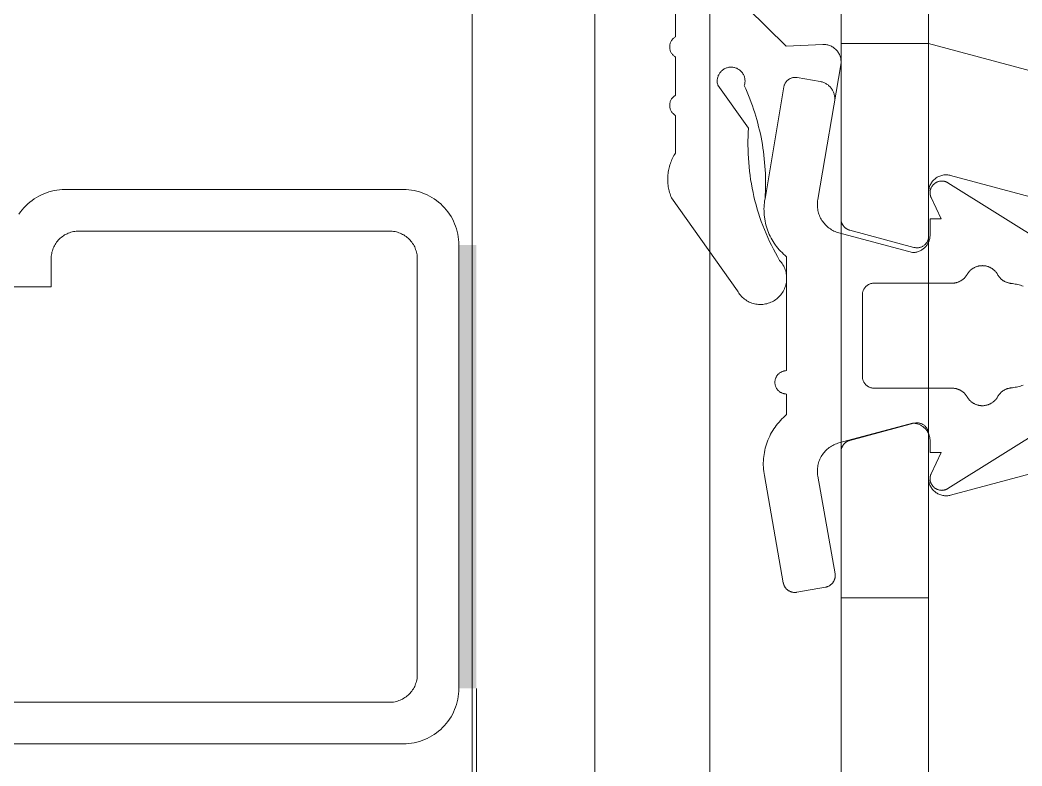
# Model space of a CAD drawing. Header units: metres. Extents: x 1838950 to 1842843, y 5171318 to 5174224.
# Drawn here: x 1841217.88928 to 1841217.90645, y 5171402.81802 to 5171402.8308 of the extents above; entities that cross this region are included whole.
import ezdxf

# ---------------------------------------------------------------- set-up
doc = ezdxf.new("R2010")
doc.units = ezdxf.units.M
doc.header["$LTSCALE"] = 0.0254
doc.layers.add('00 CHAZAL Coupe A.5', color=7, linetype='Continuous', lineweight=18)

# ---------------------------------------------------------------- blocks, each defined once
blk = doc.blocks.new('Groupe-1966-1')
at = {"layer": '00 CHAZAL Coupe A.5', "color": 9, "linetype": 'Continuous', "lineweight": 5, "true_color": 0xbbbbbb}
blk.add_line((1841217.899126, 5171404.78036), (1841217.899126, 5171402.810812), dxfattribs=at)
at = {"layer": '00 CHAZAL Coupe A.5', "color": 7, "linetype": 'Continuous', "lineweight": 5}
for p, q in [((1841217.903349, 5171404.767138), (1841217.903349, 5171402.78169)), ((1841217.904849, 5171404.766965), (1841217.904849, 5171402.78129)), ((1841217.897099, 5171402.819346), (1841217.897099, 5171402.816835))]:
    blk.add_line(p, q, dxfattribs=at)
at = {"layer": '00 CHAZAL Coupe A.5', "color": 9, "linetype": 'Continuous', "lineweight": 5, "true_color": 0xbbbbbb, "flags": 128}
blk.add_lwpolyline([(1841217.901099, 5171402.816812), (1841217.897026, 5171402.816812), (1841217.897026, 5171404.78036), (1841217.901099, 5171404.78036)], close=True, dxfattribs=at)
for points in [[(1841217.901238, 5171402.829681), (1841217.901764, 5171402.828949), (1841217.901759, 5171402.828875), (1841217.901755, 5171402.828801), (1841217.901753, 5171402.828727), (1841217.901753, 5171402.828653), (1841217.901754, 5171402.82858), (1841217.901756, 5171402.828506), (1841217.90176, 5171402.828432), (1841217.901765, 5171402.828358), (1841217.901771, 5171402.828284), (1841217.901779, 5171402.828211), (1841217.901788, 5171402.828137), (1841217.901799, 5171402.828064), (1841217.901811, 5171402.827991), (1841217.901825, 5171402.827919), (1841217.90184, 5171402.827846), (1841217.901856, 5171402.827774), (1841217.901873, 5171402.827702), (1841217.901892, 5171402.827631), (1841217.901913, 5171402.827559), (1841217.901934, 5171402.827489), (1841217.901957, 5171402.827418), (1841217.901982, 5171402.827349), (1841217.902007, 5171402.827279), (1841217.902034, 5171402.82721), (1841217.902063, 5171402.827142), (1841217.902092, 5171402.827074), (1841217.902123, 5171402.827007), (1841217.902155, 5171402.826941), (1841217.902189, 5171402.826875), (1841217.902223, 5171402.826809), (1841217.902259, 5171402.826745), (1841217.902296, 5171402.826681), (1841217.902312, 5171402.826663), (1841217.902327, 5171402.826644), (1841217.902341, 5171402.826625), (1841217.902353, 5171402.826604), (1841217.902365, 5171402.826584), (1841217.902375, 5171402.826562), (1841217.902385, 5171402.82654), (1841217.902393, 5171402.826518), (1841217.9024, 5171402.826495), (1841217.902406, 5171402.826472), (1841217.90241, 5171402.826449), (1841217.902413, 5171402.826425), (1841217.902415, 5171402.826401), (1841217.902416, 5171402.826377), (1841217.902416, 5171402.826354), (1841217.902414, 5171402.82633), (1841217.902411, 5171402.826306), (1841217.902407, 5171402.826283), (1841217.902401, 5171402.82626), (1841217.902394, 5171402.826237), (1841217.902386, 5171402.826214), (1841217.902377, 5171402.826192), (1841217.902367, 5171402.826171), (1841217.902356, 5171402.82615), (1841217.902343, 5171402.826129), (1841217.90233, 5171402.82611), (1841217.902315, 5171402.826091), (1841217.9023, 5171402.826073), (1841217.902283, 5171402.826056), (1841217.902266, 5171402.826039), (1841217.902248, 5171402.826024), (1841217.902229, 5171402.82601), (1841217.902209, 5171402.825996), (1841217.902188, 5171402.825984), (1841217.902167, 5171402.825973), (1841217.902146, 5171402.825963), (1841217.902124, 5171402.825954), (1841217.902101, 5171402.825946), (1841217.902078, 5171402.825939), (1841217.902055, 5171402.825934), (1841217.902032, 5171402.82593), (1841217.902008, 5171402.825927), (1841217.901984, 5171402.825926), (1841217.90196, 5171402.825925), (1841217.901936, 5171402.825926), (1841217.901913, 5171402.825928), (1841217.901889, 5171402.825932), (1841217.901866, 5171402.825937), (1841217.901843, 5171402.825942), (1841217.90182, 5171402.82595), (1841217.901798, 5171402.825958), (1841217.901776, 5171402.825967), (1841217.901755, 5171402.825978), (1841217.901734, 5171402.82599), (1841217.901714, 5171402.826003), (1841217.901694, 5171402.826017), (1841217.901676, 5171402.826031), (1841217.901658, 5171402.826047), (1841217.901641, 5171402.826064), (1841217.901625, 5171402.826082), (1841217.90161, 5171402.8261), (1841217.901596, 5171402.826119), (1841217.901583, 5171402.826139), (1841217.901571, 5171402.82616), (1841217.900443, 5171402.827751), (1841217.900433, 5171402.827774), (1841217.900425, 5171402.827797), (1841217.900417, 5171402.827821), (1841217.900409, 5171402.827845), (1841217.900403, 5171402.82787), (1841217.900397, 5171402.827894), (1841217.900392, 5171402.827919), (1841217.900388, 5171402.827943), (1841217.900384, 5171402.827968), (1841217.900381, 5171402.827993), (1841217.900379, 5171402.828018), (1841217.900378, 5171402.828043), (1841217.900378, 5171402.828069), (1841217.900378, 5171402.828094), (1841217.900379, 5171402.828119), (1841217.900381, 5171402.828144), (1841217.900383, 5171402.828169), (1841217.900387, 5171402.828194), (1841217.900391, 5171402.828219), (1841217.900396, 5171402.828243), (1841217.900401, 5171402.828268), (1841217.900408, 5171402.828292), (1841217.900415, 5171402.828316), (1841217.900423, 5171402.82834), (1841217.900431, 5171402.828364), (1841217.900441, 5171402.828387), (1841217.900451, 5171402.82841), (1841217.900462, 5171402.828433), (1841217.900473, 5171402.828455), (1841217.900485, 5171402.828477), (1841217.900498, 5171402.828499), (1841217.900511, 5171402.82852), (1841217.900511, 5171402.829164), (1841217.9005, 5171402.829171), (1841217.90049, 5171402.829178), (1841217.90048, 5171402.829187), (1841217.90047, 5171402.829196), (1841217.900461, 5171402.829205), (1841217.900453, 5171402.829215), (1841217.900445, 5171402.829226), (1841217.900438, 5171402.829237), (1841217.900432, 5171402.829249), (1841217.900427, 5171402.829261), (1841217.900422, 5171402.829273), (1841217.900418, 5171402.829285), (1841217.900415, 5171402.829298), (1841217.900413, 5171402.829311), (1841217.900412, 5171402.829324), (1841217.900412, 5171402.829337), (1841217.900412, 5171402.82935), (1841217.900413, 5171402.829363), (1841217.900415, 5171402.829376), (1841217.900418, 5171402.829389), (1841217.900422, 5171402.829401), (1841217.900427, 5171402.829414), (1841217.900432, 5171402.829426), (1841217.900438, 5171402.829437), (1841217.900445, 5171402.829448), (1841217.900453, 5171402.829459), (1841217.900461, 5171402.829469), (1841217.90047, 5171402.829479), (1841217.90048, 5171402.829487), (1841217.90049, 5171402.829496), (1841217.9005, 5171402.829503), (1841217.900512, 5171402.82951), (1841217.900512, 5171402.830166), (1841217.900501, 5171402.830173), (1841217.90049, 5171402.830181), (1841217.90048, 5171402.830189), (1841217.90047, 5171402.830198), (1841217.900461, 5171402.830208), (1841217.900453, 5171402.830218), (1841217.900445, 5171402.830228), (1841217.900438, 5171402.830239), (1841217.900432, 5171402.830251), (1841217.900427, 5171402.830263), (1841217.900422, 5171402.830275), (1841217.900418, 5171402.830288), (1841217.900415, 5171402.8303), (1841217.900413, 5171402.830313), (1841217.900412, 5171402.830326), (1841217.900412, 5171402.830339), (1841217.900412, 5171402.830353), (1841217.900413, 5171402.830366), (1841217.900415, 5171402.830378), (1841217.900418, 5171402.830391), (1841217.900422, 5171402.830404), (1841217.900427, 5171402.830416), (1841217.900432, 5171402.830428), (1841217.900438, 5171402.830439), (1841217.900445, 5171402.830451), (1841217.900453, 5171402.830461), (1841217.900461, 5171402.830471), (1841217.90047, 5171402.830481), (1841217.90048, 5171402.83049), (1841217.90049, 5171402.830498), (1841217.900501, 5171402.830506), (1841217.900512, 5171402.830513), (1841217.900512, 5171402.831225)], [(1841217.901075, 5171402.831663), (1841217.902405, 5171402.830353), (1841217.903036, 5171402.83038), (1841217.903053, 5171402.83038), (1841217.90307, 5171402.83038), (1841217.903086, 5171402.830378), (1841217.903103, 5171402.830375), (1841217.903119, 5171402.830372), (1841217.903135, 5171402.830368), (1841217.903151, 5171402.830362), (1841217.903167, 5171402.830356), (1841217.903182, 5171402.830349), (1841217.903197, 5171402.830341), (1841217.903211, 5171402.830333), (1841217.903225, 5171402.830323), (1841217.903238, 5171402.830313), (1841217.903251, 5171402.830302), (1841217.903263, 5171402.830291), (1841217.903274, 5171402.830279), (1841217.903285, 5171402.830266), (1841217.903295, 5171402.830252), (1841217.903304, 5171402.830238), (1841217.903312, 5171402.830224), (1841217.90332, 5171402.830209), (1841217.903327, 5171402.830194), (1841217.903333, 5171402.830178), (1841217.903338, 5171402.830162), (1841217.903342, 5171402.830146), (1841217.903345, 5171402.83013), (1841217.903347, 5171402.830113), (1841217.903349, 5171402.830096), (1841217.903349, 5171402.83008), (1841217.903349, 5171402.830063), (1841217.903347, 5171402.830046), (1841217.903345, 5171402.83003), (1841217.90295, 5171402.827722), (1841217.902946, 5171402.827699), (1841217.902944, 5171402.827676), (1841217.902943, 5171402.827653), (1841217.902942, 5171402.82763), (1841217.902943, 5171402.827606), (1841217.902945, 5171402.827583), (1841217.902948, 5171402.82756), (1841217.902952, 5171402.827537), (1841217.902957, 5171402.827515), (1841217.902963, 5171402.827492), (1841217.90297, 5171402.82747), (1841217.902978, 5171402.827449), (1841217.902987, 5171402.827427), (1841217.902998, 5171402.827407), (1841217.903009, 5171402.827386), (1841217.903021, 5171402.827366), (1841217.903034, 5171402.827347), (1841217.903047, 5171402.827328), (1841217.903062, 5171402.82731), (1841217.903077, 5171402.827293), (1841217.903094, 5171402.827277), (1841217.903111, 5171402.827261), (1841217.903128, 5171402.827246), (1841217.903147, 5171402.827232), (1841217.903166, 5171402.827219), (1841217.903185, 5171402.827206), (1841217.903205, 5171402.827195), (1841217.903226, 5171402.827184), (1841217.903247, 5171402.827175), (1841217.903269, 5171402.827166), (1841217.903291, 5171402.827159), (1841217.903313, 5171402.827152), (1841217.904574, 5171402.826814), (1841217.904589, 5171402.826815), (1841217.904603, 5171402.826816), (1841217.904618, 5171402.826817), (1841217.904632, 5171402.82682), (1841217.904647, 5171402.826823), (1841217.904661, 5171402.826827), (1841217.904675, 5171402.826832), (1841217.904689, 5171402.826837), (1841217.904702, 5171402.826843), (1841217.904715, 5171402.82685), (1841217.904728, 5171402.826857), (1841217.90474, 5171402.826865), (1841217.904752, 5171402.826873), (1841217.904764, 5171402.826882), (1841217.904775, 5171402.826892), (1841217.904786, 5171402.826902), (1841217.904796, 5171402.826913), (1841217.904806, 5171402.826924), (1841217.904815, 5171402.826935), (1841217.904823, 5171402.826948), (1841217.904831, 5171402.82696), (1841217.904838, 5171402.826973), (1841217.904845, 5171402.826986), (1841217.904851, 5171402.826999), (1841217.904856, 5171402.827013), (1841217.904861, 5171402.827027), (1841217.904865, 5171402.827041), (1841217.904868, 5171402.827056), (1841217.904871, 5171402.82707), (1841217.904872, 5171402.827085), (1841217.904873, 5171402.827099), (1841217.904874, 5171402.827114), (1841217.904874, 5171402.827391), (1841217.905063, 5171402.827391), (1841217.904893, 5171402.827756), (1841217.904891, 5171402.827759), (1841217.90489, 5171402.827761), (1841217.904889, 5171402.827764), (1841217.904888, 5171402.827766), (1841217.904887, 5171402.827769), (1841217.904886, 5171402.827771), (1841217.904885, 5171402.827774), (1841217.904884, 5171402.827776), (1841217.904884, 5171402.827779), (1841217.904883, 5171402.827782), (1841217.904882, 5171402.827784), (1841217.904881, 5171402.827787), (1841217.90488, 5171402.82779), (1841217.90488, 5171402.827792), (1841217.904879, 5171402.827795), (1841217.904879, 5171402.827797), (1841217.904878, 5171402.8278), (1841217.904877, 5171402.827803), (1841217.904877, 5171402.827805), (1841217.904876, 5171402.827808), (1841217.904876, 5171402.827811), (1841217.904876, 5171402.827814), (1841217.904875, 5171402.827816), (1841217.904875, 5171402.827819), (1841217.904875, 5171402.827822), (1841217.904874, 5171402.827824), (1841217.904874, 5171402.827827), (1841217.904874, 5171402.82783), (1841217.904874, 5171402.827833), (1841217.904874, 5171402.827835), (1841217.904874, 5171402.827838), (1841217.904874, 5171402.827841), (1841217.904874, 5171402.827851), (1841217.904875, 5171402.82786), (1841217.904876, 5171402.82787), (1841217.904878, 5171402.82788), (1841217.90488, 5171402.827889), (1841217.904882, 5171402.827899), (1841217.904885, 5171402.827908), (1841217.904889, 5171402.827917), (1841217.904893, 5171402.827926), (1841217.904897, 5171402.827935), (1841217.904902, 5171402.827944), (1841217.904907, 5171402.827952), (1841217.904913, 5171402.82796), (1841217.904919, 5171402.827968), (1841217.904926, 5171402.827975), (1841217.904932, 5171402.827982), (1841217.904939, 5171402.827989), (1841217.904947, 5171402.827995), (1841217.904955, 5171402.828001), (1841217.904963, 5171402.828007), (1841217.904971, 5171402.828012), (1841217.90498, 5171402.828017), (1841217.904988, 5171402.828022), (1841217.904997, 5171402.828026), (1841217.905006, 5171402.828029), (1841217.905016, 5171402.828032), (1841217.905025, 5171402.828035), (1841217.905035, 5171402.828037), (1841217.905044, 5171402.828039), (1841217.905054, 5171402.82804), (1841217.905064, 5171402.828041), (1841217.905074, 5171402.828041), (1841217.905077, 5171402.828041), (1841217.905081, 5171402.828041), (1841217.905084, 5171402.82804), (1841217.905088, 5171402.82804), (1841217.905091, 5171402.82804), (1841217.905095, 5171402.82804), (1841217.905098, 5171402.828039), (1841217.905102, 5171402.828039), (1841217.905105, 5171402.828038), (1841217.905109, 5171402.828038), (1841217.905112, 5171402.828037), (1841217.905115, 5171402.828036), (1841217.905119, 5171402.828036), (1841217.905122, 5171402.828035), (1841217.905126, 5171402.828034), (1841217.905129, 5171402.828033), (1841217.905132, 5171402.828032), (1841217.905136, 5171402.828031), (1841217.905139, 5171402.82803), (1841217.905142, 5171402.828029), (1841217.905146, 5171402.828027), (1841217.905149, 5171402.828026), (1841217.905152, 5171402.828025), (1841217.905155, 5171402.828023), (1841217.905158, 5171402.828022), (1841217.905162, 5171402.82802), (1841217.905165, 5171402.828019), (1841217.905168, 5171402.828017), (1841217.905171, 5171402.828016), (1841217.905174, 5171402.828014), (1841217.905177, 5171402.828012), (1841217.90518, 5171402.82801), (1841217.906926, 5171402.826916)], [(1841217.906926, 5171402.823865), (1841217.90518, 5171402.822771), (1841217.905177, 5171402.822769), (1841217.905174, 5171402.822767), (1841217.905171, 5171402.822766), (1841217.905168, 5171402.822764), (1841217.905165, 5171402.822762), (1841217.905162, 5171402.822761), (1841217.905158, 5171402.822759), (1841217.905155, 5171402.822758), (1841217.905152, 5171402.822756), (1841217.905149, 5171402.822755), (1841217.905146, 5171402.822754), (1841217.905142, 5171402.822753), (1841217.905139, 5171402.822751), (1841217.905136, 5171402.82275), (1841217.905132, 5171402.822749), (1841217.905129, 5171402.822748), (1841217.905126, 5171402.822747), (1841217.905122, 5171402.822746), (1841217.905119, 5171402.822746), (1841217.905115, 5171402.822745), (1841217.905112, 5171402.822744), (1841217.905109, 5171402.822743), (1841217.905105, 5171402.822743), (1841217.905102, 5171402.822742), (1841217.905098, 5171402.822742), (1841217.905095, 5171402.822742), (1841217.905091, 5171402.822741), (1841217.905088, 5171402.822741), (1841217.905084, 5171402.822741), (1841217.905081, 5171402.822741), (1841217.905077, 5171402.82274), (1841217.905074, 5171402.82274), (1841217.905064, 5171402.822741), (1841217.905054, 5171402.822741), (1841217.905044, 5171402.822743), (1841217.905035, 5171402.822744), (1841217.905025, 5171402.822746), (1841217.905016, 5171402.822749), (1841217.905006, 5171402.822752), (1841217.904997, 5171402.822756), (1841217.904988, 5171402.82276), (1841217.90498, 5171402.822764), (1841217.904971, 5171402.822769), (1841217.904963, 5171402.822774), (1841217.904955, 5171402.82278), (1841217.904947, 5171402.822786), (1841217.904939, 5171402.822792), (1841217.904932, 5171402.822799), (1841217.904926, 5171402.822806), (1841217.904919, 5171402.822814), (1841217.904913, 5171402.822821), (1841217.904907, 5171402.822829), (1841217.904902, 5171402.822838), (1841217.904897, 5171402.822846), (1841217.904893, 5171402.822855), (1841217.904889, 5171402.822864), (1841217.904885, 5171402.822873), (1841217.904882, 5171402.822882), (1841217.90488, 5171402.822892), (1841217.904878, 5171402.822901), (1841217.904876, 5171402.822911), (1841217.904875, 5171402.822921), (1841217.904874, 5171402.822931), (1841217.904874, 5171402.82294), (1841217.904874, 5171402.822943), (1841217.904874, 5171402.822946), (1841217.904874, 5171402.822949), (1841217.904874, 5171402.822951), (1841217.904874, 5171402.822954), (1841217.904874, 5171402.822957), (1841217.904875, 5171402.82296), (1841217.904875, 5171402.822962), (1841217.904875, 5171402.822965), (1841217.904876, 5171402.822968), (1841217.904876, 5171402.82297), (1841217.904876, 5171402.822973), (1841217.904877, 5171402.822976), (1841217.904877, 5171402.822978), (1841217.904878, 5171402.822981), (1841217.904879, 5171402.822984), (1841217.904879, 5171402.822986), (1841217.90488, 5171402.822989), (1841217.90488, 5171402.822992), (1841217.904881, 5171402.822994), (1841217.904882, 5171402.822997), (1841217.904883, 5171402.823), (1841217.904884, 5171402.823002), (1841217.904884, 5171402.823005), (1841217.904885, 5171402.823007), (1841217.904886, 5171402.82301), (1841217.904887, 5171402.823012), (1841217.904888, 5171402.823015), (1841217.904889, 5171402.823017), (1841217.90489, 5171402.82302), (1841217.904891, 5171402.823022), (1841217.904893, 5171402.823025), (1841217.905063, 5171402.823391), (1841217.904874, 5171402.823391), (1841217.904874, 5171402.823591), (1841217.904873, 5171402.823605), (1841217.904872, 5171402.82362), (1841217.904871, 5171402.823635), (1841217.904868, 5171402.823649), (1841217.904865, 5171402.823663), (1841217.904861, 5171402.823678), (1841217.904856, 5171402.823692), (1841217.904851, 5171402.823705), (1841217.904845, 5171402.823719), (1841217.904838, 5171402.823732), (1841217.904831, 5171402.823745), (1841217.904823, 5171402.823757), (1841217.904815, 5171402.823769), (1841217.904806, 5171402.823781), (1841217.904796, 5171402.823792), (1841217.904786, 5171402.823803), (1841217.904775, 5171402.823813), (1841217.904764, 5171402.823823), (1841217.904752, 5171402.823832), (1841217.90474, 5171402.82384), (1841217.904728, 5171402.823848), (1841217.904715, 5171402.823855), (1841217.904702, 5171402.823862), (1841217.904689, 5171402.823868), (1841217.904675, 5171402.823873), (1841217.904661, 5171402.823878), (1841217.904647, 5171402.823882), (1841217.904632, 5171402.823885), (1841217.904618, 5171402.823887), (1841217.904603, 5171402.823889), (1841217.904589, 5171402.82389), (1841217.904574, 5171402.823891), (1841217.903313, 5171402.823553), (1841217.903291, 5171402.823546), (1841217.903269, 5171402.823539), (1841217.903247, 5171402.82353), (1841217.903226, 5171402.823521), (1841217.903205, 5171402.82351), (1841217.903185, 5171402.823499), (1841217.903166, 5171402.823486), (1841217.903147, 5171402.823473), (1841217.903128, 5171402.823459), (1841217.903111, 5171402.823444), (1841217.903094, 5171402.823428), (1841217.903077, 5171402.823412), (1841217.903062, 5171402.823394), (1841217.903047, 5171402.823376), (1841217.903034, 5171402.823358), (1841217.903021, 5171402.823338), (1841217.903009, 5171402.823319), (1841217.902998, 5171402.823298), (1841217.902987, 5171402.823277), (1841217.902978, 5171402.823256), (1841217.90297, 5171402.823234), (1841217.902963, 5171402.823212), (1841217.902957, 5171402.82319), (1841217.902952, 5171402.823167), (1841217.902948, 5171402.823145), (1841217.902945, 5171402.823122), (1841217.902943, 5171402.823098), (1841217.902942, 5171402.823075), (1841217.902943, 5171402.823052), (1841217.902944, 5171402.823029), (1841217.902946, 5171402.823006), (1841217.90295, 5171402.822983), (1841217.903245, 5171402.821312), (1841217.903245, 5171402.821311), (1841217.903245, 5171402.82131), (1841217.903245, 5171402.821309), (1841217.903245, 5171402.821308), (1841217.903245, 5171402.821307), (1841217.903246, 5171402.821306), (1841217.903246, 5171402.821305), (1841217.903246, 5171402.821304), (1841217.903246, 5171402.821302), (1841217.903246, 5171402.821301), (1841217.903246, 5171402.8213), (1841217.903246, 5171402.821299), (1841217.903247, 5171402.821298), (1841217.903247, 5171402.821297), (1841217.903247, 5171402.821296), (1841217.903247, 5171402.821295), (1841217.903247, 5171402.821294), (1841217.903247, 5171402.821293), (1841217.903247, 5171402.821292), (1841217.903247, 5171402.821291), (1841217.903247, 5171402.821289), (1841217.903247, 5171402.821288), (1841217.903247, 5171402.821287), (1841217.903247, 5171402.821286), (1841217.903247, 5171402.821285), (1841217.903247, 5171402.821284), (1841217.903248, 5171402.821283), (1841217.903248, 5171402.821282), (1841217.903248, 5171402.821281), (1841217.903248, 5171402.82128), (1841217.903248, 5171402.821279), (1841217.903248, 5171402.821277), (1841217.903247, 5171402.821269), (1841217.903247, 5171402.82126), (1841217.903246, 5171402.821251), (1841217.903245, 5171402.821243), (1841217.903243, 5171402.821234), (1841217.903241, 5171402.821226), (1841217.903238, 5171402.821217), (1841217.903236, 5171402.821209), (1841217.903232, 5171402.821201), (1841217.903229, 5171402.821193), (1841217.903225, 5171402.821185), (1841217.903221, 5171402.821177), (1841217.903216, 5171402.82117), (1841217.903211, 5171402.821163), (1841217.903206, 5171402.821156), (1841217.903201, 5171402.821149), (1841217.903195, 5171402.821142), (1841217.903189, 5171402.821136), (1841217.903183, 5171402.82113), (1841217.903176, 5171402.821124), (1841217.903169, 5171402.821119), (1841217.903162, 5171402.821114), (1841217.903155, 5171402.821109), (1841217.903148, 5171402.821104), (1841217.90314, 5171402.8211), (1841217.903132, 5171402.821096), (1841217.903124, 5171402.821093), (1841217.903116, 5171402.82109), (1841217.903108, 5171402.821087), (1841217.903099, 5171402.821084), (1841217.903091, 5171402.821082), (1841217.903082, 5171402.82108), (1841217.90259, 5171402.820994), (1841217.902589, 5171402.820993), (1841217.902588, 5171402.820993), (1841217.902587, 5171402.820993), (1841217.902586, 5171402.820993), (1841217.902585, 5171402.820993), (1841217.902584, 5171402.820993), (1841217.902583, 5171402.820993), (1841217.902582, 5171402.820992), (1841217.902581, 5171402.820992), (1841217.90258, 5171402.820992), (1841217.90258, 5171402.820992), (1841217.902579, 5171402.820992), (1841217.902578, 5171402.820992), (1841217.902577, 5171402.820992), (1841217.902576, 5171402.820992), (1841217.902575, 5171402.820992), (1841217.902574, 5171402.820991), (1841217.902573, 5171402.820991), (1841217.902572, 5171402.820991), (1841217.902571, 5171402.820991), (1841217.90257, 5171402.820991), (1841217.902569, 5171402.820991), (1841217.902568, 5171402.820991), (1841217.902567, 5171402.820991), (1841217.902566, 5171402.820991), (1841217.902565, 5171402.820991), (1841217.902565, 5171402.820991), (1841217.902564, 5171402.820991), (1841217.902563, 5171402.820991), (1841217.902562, 5171402.820991), (1841217.902561, 5171402.820991), (1841217.90256, 5171402.820991), (1841217.902551, 5171402.820991), (1841217.902542, 5171402.820991), (1841217.902533, 5171402.820992), (1841217.902524, 5171402.820993), (1841217.902516, 5171402.820995), (1841217.902507, 5171402.820996), (1841217.902498, 5171402.820999), (1841217.90249, 5171402.821001), (1841217.902482, 5171402.821005), (1841217.902474, 5171402.821008), (1841217.902465, 5171402.821012), (1841217.902458, 5171402.821016), (1841217.90245, 5171402.82102), (1841217.902443, 5171402.821025), (1841217.902435, 5171402.82103), (1841217.902428, 5171402.821036), (1841217.902422, 5171402.821042), (1841217.902415, 5171402.821048), (1841217.902409, 5171402.821054), (1841217.902403, 5171402.821061), (1841217.902397, 5171402.821068), (1841217.902392, 5171402.821075), (1841217.902387, 5171402.821082), (1841217.902382, 5171402.82109), (1841217.902378, 5171402.821097), (1841217.902374, 5171402.821105), (1841217.902371, 5171402.821113), (1841217.902367, 5171402.821122), (1841217.902364, 5171402.82113), (1841217.902362, 5171402.821139), (1841217.90236, 5171402.821147), (1841217.902358, 5171402.821156), (1841217.902034, 5171402.822993), (1841217.902028, 5171402.823029), (1841217.902024, 5171402.823065), (1841217.90202, 5171402.823101), (1841217.902018, 5171402.823137), (1841217.902016, 5171402.823174), (1841217.902016, 5171402.82321), (1841217.902018, 5171402.823247), (1841217.90202, 5171402.823283), (1841217.902024, 5171402.823319), (1841217.902029, 5171402.823355), (1841217.902035, 5171402.823391), (1841217.902042, 5171402.823427), (1841217.90205, 5171402.823462), (1841217.90206, 5171402.823497), (1841217.902071, 5171402.823532), (1841217.902083, 5171402.823567), (1841217.902096, 5171402.823601), (1841217.90211, 5171402.823634), (1841217.902125, 5171402.823667), (1841217.902141, 5171402.8237), (1841217.902159, 5171402.823732), (1841217.902177, 5171402.823763), (1841217.902197, 5171402.823794), (1841217.902217, 5171402.823824), (1841217.902239, 5171402.823854), (1841217.902261, 5171402.823882), (1841217.902285, 5171402.82391), (1841217.902309, 5171402.823938), (1841217.902334, 5171402.823964), (1841217.90236, 5171402.823989), (1841217.902387, 5171402.824014), (1841217.902415, 5171402.824038), (1841217.902415, 5171402.824391), (1841217.902405, 5171402.824391), (1841217.902395, 5171402.824392), (1841217.902385, 5171402.824393), (1841217.902376, 5171402.824395), (1841217.902366, 5171402.824397), (1841217.902357, 5171402.824399), (1841217.902347, 5171402.824403), (1841217.902338, 5171402.824406), (1841217.902329, 5171402.82441), (1841217.90232, 5171402.824414), (1841217.902312, 5171402.824419), (1841217.902303, 5171402.824425), (1841217.902295, 5171402.82443), (1841217.902288, 5171402.824436), (1841217.90228, 5171402.824443), (1841217.902273, 5171402.824449), (1841217.902266, 5171402.824457), (1841217.90226, 5171402.824464), (1841217.902254, 5171402.824472), (1841217.902248, 5171402.82448), (1841217.902243, 5171402.824488), (1841217.902238, 5171402.824497), (1841217.902234, 5171402.824505), (1841217.90223, 5171402.824514), (1841217.902226, 5171402.824523), (1841217.902223, 5171402.824533), (1841217.902221, 5171402.824542), (1841217.902218, 5171402.824552), (1841217.902217, 5171402.824561), (1841217.902216, 5171402.824571), (1841217.902215, 5171402.824581), (1841217.902215, 5171402.824591), (1841217.902215, 5171402.824601), (1841217.902216, 5171402.82461), (1841217.902217, 5171402.82462), (1841217.902218, 5171402.82463), (1841217.902221, 5171402.824639), (1841217.902223, 5171402.824649), (1841217.902226, 5171402.824658), (1841217.90223, 5171402.824667), (1841217.902234, 5171402.824676), (1841217.902238, 5171402.824685), (1841217.902243, 5171402.824694), (1841217.902248, 5171402.824702), (1841217.902254, 5171402.82471), (1841217.90226, 5171402.824718), (1841217.902266, 5171402.824725), (1841217.902273, 5171402.824732), (1841217.90228, 5171402.824739), (1841217.902288, 5171402.824745), (1841217.902295, 5171402.824751), (1841217.902303, 5171402.824757), (1841217.902312, 5171402.824762), (1841217.90232, 5171402.824767), (1841217.902329, 5171402.824772), (1841217.902338, 5171402.824776), (1841217.902347, 5171402.824779), (1841217.902357, 5171402.824782), (1841217.902366, 5171402.824785), (1841217.902376, 5171402.824787), (1841217.902385, 5171402.824789), (1841217.902395, 5171402.82479), (1841217.902405, 5171402.824791), (1841217.902415, 5171402.824791), (1841217.902415, 5171402.826744), (1841217.902388, 5171402.826766), (1841217.902362, 5171402.826789), (1841217.902337, 5171402.826813), (1841217.902312, 5171402.826837), (1841217.902289, 5171402.826863), (1841217.902266, 5171402.826889), (1841217.902244, 5171402.826916), (1841217.902223, 5171402.826944), (1841217.902203, 5171402.826973), (1841217.902184, 5171402.827002), (1841217.902166, 5171402.827031), (1841217.902149, 5171402.827062), (1841217.902133, 5171402.827093), (1841217.902119, 5171402.827124), (1841217.902105, 5171402.827156), (1841217.902092, 5171402.827188), (1841217.902081, 5171402.827221), (1841217.90207, 5171402.827254), (1841217.902061, 5171402.827288), (1841217.902053, 5171402.827321), (1841217.902045, 5171402.827355), (1841217.90204, 5171402.82739), (1841217.902035, 5171402.827424), (1841217.902031, 5171402.827459), (1841217.902029, 5171402.827493), (1841217.902028, 5171402.827528), (1841217.902027, 5171402.827563), (1841217.902029, 5171402.827598), (1841217.902031, 5171402.827632), (1841217.902034, 5171402.827667), (1841217.902039, 5171402.827701), (1841217.902045, 5171402.827736), (1841217.902048, 5171402.827798), (1841217.902051, 5171402.82786), (1841217.902053, 5171402.827922), (1841217.902054, 5171402.827985), (1841217.902054, 5171402.828047), (1841217.902053, 5171402.828109), (1841217.902051, 5171402.828172), (1841217.902048, 5171402.828234), (1841217.902044, 5171402.828296), (1841217.902039, 5171402.828358), (1841217.902033, 5171402.82842), (1841217.902026, 5171402.828482), (1841217.902018, 5171402.828544), (1841217.902009, 5171402.828606), (1841217.902, 5171402.828667), (1841217.901989, 5171402.828728), (1841217.901977, 5171402.82879), (1841217.901965, 5171402.828851), (1841217.901951, 5171402.828912), (1841217.901936, 5171402.828972), (1841217.901921, 5171402.829033), (1841217.901905, 5171402.829093), (1841217.901887, 5171402.829152), (1841217.901869, 5171402.829212), (1841217.90185, 5171402.829271), (1841217.90183, 5171402.82933), (1841217.901809, 5171402.829389), (1841217.901787, 5171402.829447), (1841217.901764, 5171402.829505), (1841217.90174, 5171402.829563), (1841217.901715, 5171402.82962), (1841217.90169, 5171402.829677), (1841217.901694, 5171402.82969), (1841217.901697, 5171402.829704), (1841217.9017, 5171402.829718), (1841217.901702, 5171402.829732), (1841217.901703, 5171402.829746), (1841217.901703, 5171402.82976), (1841217.901702, 5171402.829774), (1841217.9017, 5171402.829788), (1841217.901698, 5171402.829802), (1841217.901695, 5171402.829816), (1841217.901691, 5171402.829829), (1841217.901686, 5171402.829842), (1841217.90168, 5171402.829855), (1841217.901674, 5171402.829868), (1841217.901667, 5171402.82988), (1841217.901659, 5171402.829892), (1841217.901651, 5171402.829903), (1841217.901641, 5171402.829914), (1841217.901632, 5171402.829924), (1841217.901621, 5171402.829934), (1841217.901611, 5171402.829943), (1841217.901599, 5171402.829951), (1841217.901587, 5171402.829959), (1841217.901575, 5171402.829965), (1841217.901562, 5171402.829972), (1841217.901549, 5171402.829977), (1841217.901536, 5171402.829982), (1841217.901522, 5171402.829985), (1841217.901509, 5171402.829988), (1841217.901495, 5171402.829991), (1841217.901481, 5171402.829992), (1841217.901467, 5171402.829993), (1841217.901453, 5171402.829992), (1841217.901439, 5171402.829991), (1841217.901425, 5171402.829989), (1841217.901411, 5171402.829986), (1841217.901397, 5171402.829983), (1841217.901384, 5171402.829978), (1841217.901371, 5171402.829973), (1841217.901358, 5171402.829967), (1841217.901346, 5171402.829961), (1841217.901334, 5171402.829953), (1841217.901322, 5171402.829945), (1841217.901311, 5171402.829936), (1841217.9013, 5171402.829927), (1841217.901291, 5171402.829917), (1841217.901281, 5171402.829907), (1841217.901273, 5171402.829895), (1841217.901265, 5171402.829884), (1841217.901257, 5171402.829872), (1841217.901251, 5171402.829859), (1841217.901245, 5171402.829847), (1841217.90124, 5171402.829833), (1841217.901236, 5171402.82982), (1841217.901232, 5171402.829806), (1841217.901229, 5171402.829792), (1841217.901228, 5171402.829778), (1841217.901227, 5171402.829764), (1841217.901226, 5171402.82975), (1841217.901227, 5171402.829736), (1841217.901228, 5171402.829722), (1841217.901231, 5171402.829708), (1841217.901234, 5171402.829695), (1841217.901238, 5171402.829681)], [(1841217.902045, 5171402.827736), (1841217.902368, 5171402.829652), (1841217.902369, 5171402.829662), (1841217.902372, 5171402.829671), (1841217.902375, 5171402.829681), (1841217.902378, 5171402.82969), (1841217.902382, 5171402.829699), (1841217.902386, 5171402.829708), (1841217.902391, 5171402.829716), (1841217.902396, 5171402.829725), (1841217.902401, 5171402.829733), (1841217.902407, 5171402.829741), (1841217.902413, 5171402.829748), (1841217.90242, 5171402.829756), (1841217.902427, 5171402.829763), (1841217.902434, 5171402.829769), (1841217.902442, 5171402.829775), (1841217.90245, 5171402.829781), (1841217.902458, 5171402.829787), (1841217.902466, 5171402.829792), (1841217.902475, 5171402.829796), (1841217.902484, 5171402.8298), (1841217.902493, 5171402.829804), (1841217.902502, 5171402.829807), (1841217.902512, 5171402.82981), (1841217.902521, 5171402.829813), (1841217.902531, 5171402.829814), (1841217.902541, 5171402.829816), (1841217.90255, 5171402.829817), (1841217.90256, 5171402.829817), (1841217.90257, 5171402.829817), (1841217.90258, 5171402.829817), (1841217.90259, 5171402.829816), (1841217.902599, 5171402.829814), (1841217.902993, 5171402.829745), (1841217.903007, 5171402.829742), (1841217.903022, 5171402.829738), (1841217.903035, 5171402.829734), (1841217.903049, 5171402.829729), (1841217.903062, 5171402.829724), (1841217.903076, 5171402.829718), (1841217.903088, 5171402.829711), (1841217.903101, 5171402.829703), (1841217.903113, 5171402.829695), (1841217.903125, 5171402.829687), (1841217.903136, 5171402.829678), (1841217.903147, 5171402.829668), (1841217.903157, 5171402.829658), (1841217.903167, 5171402.829647), (1841217.903176, 5171402.829636), (1841217.903185, 5171402.829624), (1841217.903193, 5171402.829612), (1841217.903201, 5171402.8296), (1841217.903207, 5171402.829587), (1841217.903214, 5171402.829574), (1841217.90322, 5171402.829561), (1841217.903225, 5171402.829548), (1841217.903229, 5171402.829534), (1841217.903233, 5171402.82952), (1841217.903236, 5171402.829506), (1841217.903238, 5171402.829491), (1841217.90324, 5171402.829477), (1841217.903241, 5171402.829462), (1841217.903241, 5171402.829448), (1841217.903241, 5171402.829433), (1841217.90324, 5171402.829419), (1841217.903238, 5171402.829405)], [(1841217.906467, 5171402.82624), (1841217.906445, 5171402.826247), (1841217.906423, 5171402.826254), (1841217.9064, 5171402.82626), (1841217.906378, 5171402.826266), (1841217.906355, 5171402.826271), (1841217.906332, 5171402.826276), (1841217.906309, 5171402.82628), (1841217.906286, 5171402.826283), (1841217.906263, 5171402.826286), (1841217.906254, 5171402.826287), (1841217.906245, 5171402.826288), (1841217.906236, 5171402.82629), (1841217.906227, 5171402.826292), (1841217.906218, 5171402.826294), (1841217.90621, 5171402.826296), (1841217.906201, 5171402.826299), (1841217.906193, 5171402.826302), (1841217.906184, 5171402.826305), (1841217.906176, 5171402.826308), (1841217.906168, 5171402.826312), (1841217.90616, 5171402.826316), (1841217.906152, 5171402.82632), (1841217.906144, 5171402.826324), (1841217.906136, 5171402.826329), (1841217.906129, 5171402.826333), (1841217.906121, 5171402.826338), (1841217.906114, 5171402.826344), (1841217.906107, 5171402.826349), (1841217.9061, 5171402.826355), (1841217.906093, 5171402.826361), (1841217.906087, 5171402.826367), (1841217.90608, 5171402.826373), (1841217.906074, 5171402.82638), (1841217.906068, 5171402.826386), (1841217.906062, 5171402.826393), (1841217.906057, 5171402.8264), (1841217.906051, 5171402.826407), (1841217.906046, 5171402.826415), (1841217.906041, 5171402.826422), (1841217.906037, 5171402.82643), (1841217.906032, 5171402.826437), (1841217.906027, 5171402.826446), (1841217.906022, 5171402.826454), (1841217.906016, 5171402.826463), (1841217.90601, 5171402.826471), (1841217.906004, 5171402.826478), (1841217.905998, 5171402.826486), (1841217.905991, 5171402.826494), (1841217.905985, 5171402.826501), (1841217.905978, 5171402.826508), (1841217.90597, 5171402.826514), (1841217.905963, 5171402.826521), (1841217.905955, 5171402.826527), (1841217.905947, 5171402.826533), (1841217.905939, 5171402.826539), (1841217.905931, 5171402.826544), (1841217.905922, 5171402.826549), (1841217.905913, 5171402.826554), (1841217.905905, 5171402.826559), (1841217.905896, 5171402.826563), (1841217.905887, 5171402.826567), (1841217.905877, 5171402.826571), (1841217.905868, 5171402.826574), (1841217.905859, 5171402.826577), (1841217.905849, 5171402.82658), (1841217.905839, 5171402.826583), (1841217.90583, 5171402.826585), (1841217.90582, 5171402.826586), (1841217.90581, 5171402.826588), (1841217.9058, 5171402.826589), (1841217.90579, 5171402.82659), (1841217.90578, 5171402.82659), (1841217.90577, 5171402.826591), (1841217.905761, 5171402.82659), (1841217.905751, 5171402.82659), (1841217.905741, 5171402.826589), (1841217.905731, 5171402.826588), (1841217.905722, 5171402.826587), (1841217.905712, 5171402.826585), (1841217.905702, 5171402.826583), (1841217.905693, 5171402.82658), (1841217.905683, 5171402.826578), (1841217.905674, 5171402.826575), (1841217.905665, 5171402.826571), (1841217.905656, 5171402.826568), (1841217.905647, 5171402.826564), (1841217.905638, 5171402.82656), (1841217.905629, 5171402.826555), (1841217.90562, 5171402.82655), (1841217.905612, 5171402.826545), (1841217.905604, 5171402.82654), (1841217.905596, 5171402.826534), (1841217.905588, 5171402.826529), (1841217.90558, 5171402.826523), (1841217.905573, 5171402.826516), (1841217.905565, 5171402.82651), (1841217.905558, 5171402.826503), (1841217.905552, 5171402.826496), (1841217.905545, 5171402.826488), (1841217.905539, 5171402.826481), (1841217.905532, 5171402.826473), (1841217.905527, 5171402.826465), (1841217.905521, 5171402.826457), (1841217.905516, 5171402.826449), (1841217.905511, 5171402.826441), (1841217.905506, 5171402.826432), (1841217.9055, 5171402.826424), (1841217.905495, 5171402.826416), (1841217.905489, 5171402.826408), (1841217.905483, 5171402.8264), (1841217.905476, 5171402.826393), (1841217.90547, 5171402.826386), (1841217.905463, 5171402.826378), (1841217.905456, 5171402.826372), (1841217.905449, 5171402.826365), (1841217.905441, 5171402.826359), (1841217.905433, 5171402.826353), (1841217.905426, 5171402.826347), (1841217.905418, 5171402.826341), (1841217.905409, 5171402.826336), (1841217.905401, 5171402.826331), (1841217.905392, 5171402.826326), (1841217.905384, 5171402.826322), (1841217.905375, 5171402.826317), (1841217.905366, 5171402.826313), (1841217.905357, 5171402.82631), (1841217.905347, 5171402.826307), (1841217.905338, 5171402.826304), (1841217.905329, 5171402.826301), (1841217.905319, 5171402.826298), (1841217.905309, 5171402.826296), (1841217.9053, 5171402.826295), (1841217.90529, 5171402.826293), (1841217.90528, 5171402.826292), (1841217.90527, 5171402.826291), (1841217.905261, 5171402.826291), (1841217.905251, 5171402.826291), (1841217.903915, 5171402.826291), (1841217.903905, 5171402.82629), (1841217.903895, 5171402.82629), (1841217.903885, 5171402.826288), (1841217.903876, 5171402.826287), (1841217.903866, 5171402.826285), (1841217.903857, 5171402.826282), (1841217.903847, 5171402.826279), (1841217.903838, 5171402.826275), (1841217.903829, 5171402.826271), (1841217.90382, 5171402.826267), (1841217.903812, 5171402.826262), (1841217.903803, 5171402.826257), (1841217.903795, 5171402.826251), (1841217.903788, 5171402.826245), (1841217.90378, 5171402.826239), (1841217.903773, 5171402.826232), (1841217.903766, 5171402.826225), (1841217.90376, 5171402.826217), (1841217.903754, 5171402.82621), (1841217.903748, 5171402.826202), (1841217.903743, 5171402.826193), (1841217.903738, 5171402.826185), (1841217.903734, 5171402.826176), (1841217.90373, 5171402.826167), (1841217.903726, 5171402.826158), (1841217.903723, 5171402.826149), (1841217.903721, 5171402.826139), (1841217.903718, 5171402.82613), (1841217.903717, 5171402.82612), (1841217.903716, 5171402.82611), (1841217.903715, 5171402.8261), (1841217.903715, 5171402.826091), (1841217.903715, 5171402.824691), (1841217.903715, 5171402.824681), (1841217.903716, 5171402.824671), (1841217.903717, 5171402.824661), (1841217.903718, 5171402.824652), (1841217.903721, 5171402.824642), (1841217.903723, 5171402.824633), (1841217.903726, 5171402.824623), (1841217.90373, 5171402.824614), (1841217.903734, 5171402.824605), (1841217.903738, 5171402.824596), (1841217.903743, 5171402.824588), (1841217.903748, 5171402.824579), (1841217.903754, 5171402.824571), (1841217.90376, 5171402.824564), (1841217.903766, 5171402.824556), (1841217.903773, 5171402.824549), (1841217.90378, 5171402.824542), (1841217.903788, 5171402.824536), (1841217.903795, 5171402.82453), (1841217.903803, 5171402.824524), (1841217.903812, 5171402.824519), (1841217.90382, 5171402.824514), (1841217.903829, 5171402.82451), (1841217.903838, 5171402.824506), (1841217.903847, 5171402.824502), (1841217.903857, 5171402.824499), (1841217.903866, 5171402.824497), (1841217.903876, 5171402.824494), (1841217.903885, 5171402.824493), (1841217.903895, 5171402.824492), (1841217.903905, 5171402.824491), (1841217.903915, 5171402.824491), (1841217.905251, 5171402.824491), (1841217.905261, 5171402.82449), (1841217.90527, 5171402.82449), (1841217.90528, 5171402.824489), (1841217.90529, 5171402.824488), (1841217.9053, 5171402.824487), (1841217.905309, 5171402.824485), (1841217.905319, 5171402.824483), (1841217.905329, 5171402.82448), (1841217.905338, 5171402.824478), (1841217.905347, 5171402.824475), (1841217.905357, 5171402.824471), (1841217.905366, 5171402.824468), (1841217.905375, 5171402.824464), (1841217.905384, 5171402.82446), (1841217.905392, 5171402.824455), (1841217.905401, 5171402.82445), (1841217.905409, 5171402.824445), (1841217.905418, 5171402.82444), (1841217.905426, 5171402.824434), (1841217.905433, 5171402.824429), (1841217.905441, 5171402.824423), (1841217.905449, 5171402.824416), (1841217.905456, 5171402.82441), (1841217.905463, 5171402.824403), (1841217.90547, 5171402.824396), (1841217.905476, 5171402.824388), (1841217.905483, 5171402.824381), (1841217.905489, 5171402.824373), (1841217.905495, 5171402.824365), (1841217.9055, 5171402.824357), (1841217.905506, 5171402.824349), (1841217.905511, 5171402.824341), (1841217.905516, 5171402.824332), (1841217.905521, 5171402.824324), (1841217.905527, 5171402.824316), (1841217.905532, 5171402.824308), (1841217.905539, 5171402.8243), (1841217.905545, 5171402.824293), (1841217.905552, 5171402.824286), (1841217.905558, 5171402.824278), (1841217.905565, 5171402.824272), (1841217.905573, 5171402.824265), (1841217.90558, 5171402.824259), (1841217.905588, 5171402.824253), (1841217.905596, 5171402.824247), (1841217.905604, 5171402.824241), (1841217.905612, 5171402.824236), (1841217.90562, 5171402.824231), (1841217.905629, 5171402.824226), (1841217.905638, 5171402.824222), (1841217.905647, 5171402.824217), (1841217.905656, 5171402.824213), (1841217.905665, 5171402.82421), (1841217.905674, 5171402.824207), (1841217.905683, 5171402.824204), (1841217.905693, 5171402.824201), (1841217.905702, 5171402.824198), (1841217.905712, 5171402.824196), (1841217.905722, 5171402.824195), (1841217.905731, 5171402.824193), (1841217.905741, 5171402.824192), (1841217.905751, 5171402.824191), (1841217.905761, 5171402.824191), (1841217.90577, 5171402.824191), (1841217.90578, 5171402.824191), (1841217.90579, 5171402.824191), (1841217.9058, 5171402.824192), (1841217.90581, 5171402.824193), (1841217.90582, 5171402.824195), (1841217.90583, 5171402.824197), (1841217.905839, 5171402.824199), (1841217.905849, 5171402.824201), (1841217.905859, 5171402.824204), (1841217.905868, 5171402.824207), (1841217.905877, 5171402.82421), (1841217.905887, 5171402.824214), (1841217.905896, 5171402.824218), (1841217.905905, 5171402.824222), (1841217.905913, 5171402.824227), (1841217.905922, 5171402.824232), (1841217.905931, 5171402.824237), (1841217.905939, 5171402.824242), (1841217.905947, 5171402.824248), (1841217.905955, 5171402.824254), (1841217.905963, 5171402.82426), (1841217.90597, 5171402.824267), (1841217.905978, 5171402.824274), (1841217.905985, 5171402.82428), (1841217.905991, 5171402.824288), (1841217.905998, 5171402.824295), (1841217.906004, 5171402.824303), (1841217.90601, 5171402.824311), (1841217.906016, 5171402.824319), (1841217.906022, 5171402.824327), (1841217.906027, 5171402.824335), (1841217.906032, 5171402.824344), (1841217.906037, 5171402.824352), (1841217.906041, 5171402.824359), (1841217.906046, 5171402.824367), (1841217.906051, 5171402.824374), (1841217.906057, 5171402.824381), (1841217.906062, 5171402.824388), (1841217.906068, 5171402.824395), (1841217.906074, 5171402.824402), (1841217.90608, 5171402.824408), (1841217.906087, 5171402.824414), (1841217.906093, 5171402.82442), (1841217.9061, 5171402.824426), (1841217.906107, 5171402.824432), (1841217.906114, 5171402.824437), (1841217.906121, 5171402.824443), (1841217.906129, 5171402.824448), (1841217.906136, 5171402.824453), (1841217.906144, 5171402.824457), (1841217.906152, 5171402.824461), (1841217.90616, 5171402.824466), (1841217.906168, 5171402.824469), (1841217.906176, 5171402.824473), (1841217.906184, 5171402.824477), (1841217.906193, 5171402.82448), (1841217.906201, 5171402.824483), (1841217.90621, 5171402.824485), (1841217.906218, 5171402.824488), (1841217.906227, 5171402.82449), (1841217.906236, 5171402.824492), (1841217.906245, 5171402.824493), (1841217.906254, 5171402.824494), (1841217.906263, 5171402.824496), (1841217.906286, 5171402.824498), (1841217.906309, 5171402.824502), (1841217.906332, 5171402.824506), (1841217.906355, 5171402.82451), (1841217.906378, 5171402.824515), (1841217.9064, 5171402.824521), (1841217.906423, 5171402.824527), (1841217.906445, 5171402.824534), (1841217.906467, 5171402.824542)]]:
    blk.add_lwpolyline(points, dxfattribs=at)
at = {"layer": '00 CHAZAL Coupe A.5', "color": 7, "linetype": 'Continuous', "lineweight": 5, "flags": 128}
for points in [[(1841217.915866, 5171402.827444), (1841217.904849, 5171402.830397), (1841217.903349, 5171402.830397), (1841217.903349, 5171402.827391), (1841217.903349, 5171402.827383), (1841217.903349, 5171402.827375), (1841217.90335, 5171402.827367), (1841217.903351, 5171402.827359), (1841217.903353, 5171402.827351), (1841217.903355, 5171402.827343), (1841217.903357, 5171402.827335), (1841217.903359, 5171402.827327), (1841217.903362, 5171402.827319), (1841217.903365, 5171402.827312), (1841217.903369, 5171402.827304), (1841217.903372, 5171402.827297), (1841217.903376, 5171402.82729), (1841217.903381, 5171402.827283), (1841217.903385, 5171402.827276), (1841217.90339, 5171402.82727), (1841217.903395, 5171402.827263), (1841217.903401, 5171402.827257), (1841217.903406, 5171402.827251), (1841217.903412, 5171402.827245), (1841217.903418, 5171402.82724), (1841217.903424, 5171402.827235), (1841217.903431, 5171402.82723), (1841217.903438, 5171402.827225), (1841217.903444, 5171402.827221), (1841217.903452, 5171402.827216), (1841217.903459, 5171402.827213), (1841217.903466, 5171402.827209), (1841217.903474, 5171402.827206), (1841217.903481, 5171402.827203), (1841217.903489, 5171402.8272), (1841217.903497, 5171402.827198), (1841217.904597, 5171402.826903), (1841217.904608, 5171402.826901), (1841217.904619, 5171402.826899), (1841217.904631, 5171402.826897), (1841217.904642, 5171402.826897), (1841217.904654, 5171402.826897), (1841217.904665, 5171402.826897), (1841217.904676, 5171402.826898), (1841217.904688, 5171402.8269), (1841217.904699, 5171402.826903), (1841217.90471, 5171402.826906), (1841217.904721, 5171402.82691), (1841217.904731, 5171402.826914), (1841217.904742, 5171402.826919), (1841217.904752, 5171402.826925), (1841217.904761, 5171402.826931), (1841217.90477, 5171402.826938), (1841217.904779, 5171402.826945), (1841217.904788, 5171402.826953), (1841217.904796, 5171402.826961), (1841217.904803, 5171402.82697), (1841217.90481, 5171402.826979), (1841217.904817, 5171402.826988), (1841217.904823, 5171402.826998), (1841217.904828, 5171402.827008), (1841217.904833, 5171402.827018), (1841217.904837, 5171402.827029), (1841217.904841, 5171402.82704), (1841217.904843, 5171402.827051), (1841217.904846, 5171402.827062), (1841217.904847, 5171402.827074), (1841217.904848, 5171402.827085), (1841217.904849, 5171402.827097), (1841217.904849, 5171402.827847), (1841217.904849, 5171402.827864), (1841217.904851, 5171402.827881), (1841217.904853, 5171402.827898), (1841217.904857, 5171402.827915), (1841217.904861, 5171402.827931), (1841217.904866, 5171402.827948), (1841217.904872, 5171402.827964), (1841217.90488, 5171402.827979), (1841217.904888, 5171402.827994), (1841217.904897, 5171402.828009), (1841217.904906, 5171402.828023), (1841217.904917, 5171402.828037), (1841217.904928, 5171402.82805), (1841217.90494, 5171402.828062), (1841217.904953, 5171402.828074), (1841217.904966, 5171402.828085), (1841217.90498, 5171402.828095), (1841217.904994, 5171402.828104), (1841217.905009, 5171402.828112), (1841217.905025, 5171402.82812), (1841217.905041, 5171402.828126), (1841217.905057, 5171402.828132), (1841217.905073, 5171402.828137), (1841217.90509, 5171402.828141), (1841217.905107, 5171402.828144), (1841217.905124, 5171402.828146), (1841217.905141, 5171402.828146), (1841217.905159, 5171402.828146), (1841217.905176, 5171402.828145), (1841217.905193, 5171402.828143), (1841217.90521, 5171402.82814), (1841217.905226, 5171402.828136), (1841217.907978, 5171402.827399)], [(1841217.907978, 5171402.823394), (1841217.905226, 5171402.822657), (1841217.90521, 5171402.822653), (1841217.905193, 5171402.82265), (1841217.905176, 5171402.822648), (1841217.905159, 5171402.822647), (1841217.905141, 5171402.822647), (1841217.905124, 5171402.822648), (1841217.905107, 5171402.822649), (1841217.90509, 5171402.822652), (1841217.905073, 5171402.822656), (1841217.905057, 5171402.822661), (1841217.905041, 5171402.822667), (1841217.905025, 5171402.822673), (1841217.905009, 5171402.822681), (1841217.904994, 5171402.822689), (1841217.90498, 5171402.822698), (1841217.904966, 5171402.822709), (1841217.904953, 5171402.822719), (1841217.90494, 5171402.822731), (1841217.904928, 5171402.822743), (1841217.904917, 5171402.822756), (1841217.904906, 5171402.82277), (1841217.904897, 5171402.822784), (1841217.904888, 5171402.822799), (1841217.90488, 5171402.822814), (1841217.904872, 5171402.822829), (1841217.904866, 5171402.822845), (1841217.904861, 5171402.822862), (1841217.904857, 5171402.822878), (1841217.904853, 5171402.822895), (1841217.904851, 5171402.822912), (1841217.904849, 5171402.822929), (1841217.904849, 5171402.822947), (1841217.904849, 5171402.823697), (1841217.904848, 5171402.823708), (1841217.904847, 5171402.823719), (1841217.904846, 5171402.823731), (1841217.904843, 5171402.823742), (1841217.904841, 5171402.823753), (1841217.904837, 5171402.823764), (1841217.904833, 5171402.823775), (1841217.904828, 5171402.823785), (1841217.904823, 5171402.823795), (1841217.904817, 5171402.823805), (1841217.90481, 5171402.823814), (1841217.904803, 5171402.823823), (1841217.904796, 5171402.823832), (1841217.904788, 5171402.82384), (1841217.904779, 5171402.823848), (1841217.90477, 5171402.823855), (1841217.904761, 5171402.823862), (1841217.904752, 5171402.823868), (1841217.904742, 5171402.823874), (1841217.904731, 5171402.823879), (1841217.904721, 5171402.823883), (1841217.90471, 5171402.823887), (1841217.904699, 5171402.82389), (1841217.904688, 5171402.823893), (1841217.904676, 5171402.823895), (1841217.904665, 5171402.823896), (1841217.904654, 5171402.823896), (1841217.904642, 5171402.823896), (1841217.904631, 5171402.823896), (1841217.904619, 5171402.823894), (1841217.904608, 5171402.823892), (1841217.904597, 5171402.82389), (1841217.903497, 5171402.823595), (1841217.903489, 5171402.823593), (1841217.903481, 5171402.82359), (1841217.903474, 5171402.823587), (1841217.903466, 5171402.823584), (1841217.903459, 5171402.82358), (1841217.903452, 5171402.823577), (1841217.903444, 5171402.823572), (1841217.903438, 5171402.823568), (1841217.903431, 5171402.823563), (1841217.903424, 5171402.823558), (1841217.903418, 5171402.823553), (1841217.903412, 5171402.823548), (1841217.903406, 5171402.823542), (1841217.903401, 5171402.823536), (1841217.903395, 5171402.82353), (1841217.90339, 5171402.823524), (1841217.903385, 5171402.823517), (1841217.903381, 5171402.82351), (1841217.903376, 5171402.823503), (1841217.903372, 5171402.823496), (1841217.903369, 5171402.823489), (1841217.903365, 5171402.823481), (1841217.903362, 5171402.823474), (1841217.903359, 5171402.823466), (1841217.903357, 5171402.823458), (1841217.903355, 5171402.82345), (1841217.903353, 5171402.823442), (1841217.903351, 5171402.823434), (1841217.90335, 5171402.823426), (1841217.903349, 5171402.823418), (1841217.903349, 5171402.82341), (1841217.903349, 5171402.823402), (1841217.903349, 5171402.820897), (1841217.904849, 5171402.820897), (1841217.904849, 5171402.805624)], [(1841217.889259, 5171402.827473), (1841217.889286, 5171402.827512), (1841217.889314, 5171402.827548), (1841217.889345, 5171402.827584), (1841217.889377, 5171402.827617), (1841217.889411, 5171402.82765), (1841217.889446, 5171402.82768), (1841217.889483, 5171402.827709), (1841217.889521, 5171402.827736), (1841217.88956, 5171402.827761), (1841217.889601, 5171402.827783), (1841217.889643, 5171402.827804), (1841217.889685, 5171402.827823), (1841217.889729, 5171402.82784), (1841217.889773, 5171402.827855), (1841217.889818, 5171402.827867), (1841217.889863, 5171402.827877), (1841217.889909, 5171402.827885), (1841217.889956, 5171402.827891), (1841217.890002, 5171402.827895), (1841217.890049, 5171402.827896), (1841217.895849, 5171402.827896), (1841217.895895, 5171402.827895), (1841217.895942, 5171402.827891), (1841217.895988, 5171402.827885), (1841217.896034, 5171402.827877), (1841217.89608, 5171402.827867), (1841217.896124, 5171402.827855), (1841217.896169, 5171402.82784), (1841217.896212, 5171402.827823), (1841217.896255, 5171402.827804), (1841217.896297, 5171402.827783), (1841217.896337, 5171402.827761), (1841217.896376, 5171402.827736), (1841217.896415, 5171402.827709), (1841217.896451, 5171402.82768), (1841217.896487, 5171402.82765), (1841217.89652, 5171402.827617), (1841217.896553, 5171402.827584), (1841217.896583, 5171402.827548), (1841217.896612, 5171402.827512), (1841217.896639, 5171402.827473), (1841217.896664, 5171402.827434), (1841217.896687, 5171402.827393), (1841217.896707, 5171402.827352), (1841217.896726, 5171402.827309), (1841217.896743, 5171402.827266), (1841217.896758, 5171402.827221), (1841217.89677, 5171402.827176), (1841217.89678, 5171402.827131), (1841217.896788, 5171402.827085), (1841217.896794, 5171402.827039), (1841217.896798, 5171402.826992), (1841217.896799, 5171402.826946), (1841217.896799, 5171402.819346), (1841217.896798, 5171402.819299), (1841217.896794, 5171402.819253), (1841217.896788, 5171402.819206), (1841217.89678, 5171402.81916), (1841217.89677, 5171402.819115), (1841217.896758, 5171402.81907), (1841217.896743, 5171402.819026), (1841217.896726, 5171402.818982), (1841217.896707, 5171402.818939), (1841217.896687, 5171402.818898), (1841217.896664, 5171402.818857), (1841217.896639, 5171402.818818), (1841217.896612, 5171402.81878), (1841217.896583, 5171402.818743), (1841217.896553, 5171402.818708), (1841217.89652, 5171402.818674), (1841217.896487, 5171402.818642), (1841217.896451, 5171402.818611), (1841217.896415, 5171402.818583), (1841217.896376, 5171402.818556), (1841217.896337, 5171402.818531), (1841217.896297, 5171402.818508), (1841217.896255, 5171402.818487), (1841217.896212, 5171402.818468), (1841217.896169, 5171402.818451), (1841217.896124, 5171402.818437), (1841217.89608, 5171402.818424), (1841217.896034, 5171402.818414), (1841217.895988, 5171402.818406), (1841217.895942, 5171402.8184), (1841217.895895, 5171402.818397), (1841217.895849, 5171402.818396), (1841217.882349, 5171402.818396)], [(1841217.882586, 5171402.819108), (1841217.895611, 5171402.819108), (1841217.895635, 5171402.819109), (1841217.895658, 5171402.81911), (1841217.895681, 5171402.819113), (1841217.895704, 5171402.819117), (1841217.895727, 5171402.819122), (1841217.895749, 5171402.819129), (1841217.895771, 5171402.819136), (1841217.895793, 5171402.819144), (1841217.895814, 5171402.819154), (1841217.895835, 5171402.819164), (1841217.895855, 5171402.819176), (1841217.895875, 5171402.819188), (1841217.895894, 5171402.819202), (1841217.895913, 5171402.819216), (1841217.89593, 5171402.819231), (1841217.895947, 5171402.819247), (1841217.895963, 5171402.819264), (1841217.895978, 5171402.819282), (1841217.895993, 5171402.8193), (1841217.896006, 5171402.819319), (1841217.896019, 5171402.819339), (1841217.89603, 5171402.819359), (1841217.896041, 5171402.81938), (1841217.89605, 5171402.819401), (1841217.896058, 5171402.819423), (1841217.896066, 5171402.819445), (1841217.896072, 5171402.819468), (1841217.896077, 5171402.81949), (1841217.896081, 5171402.819513), (1841217.896084, 5171402.819537), (1841217.896086, 5171402.81956), (1841217.896086, 5171402.819583), (1841217.896086, 5171402.826708), (1841217.896086, 5171402.826731), (1841217.896084, 5171402.826755), (1841217.896081, 5171402.826778), (1841217.896077, 5171402.826801), (1841217.896072, 5171402.826824), (1841217.896066, 5171402.826846), (1841217.896058, 5171402.826868), (1841217.89605, 5171402.82689), (1841217.896041, 5171402.826911), (1841217.89603, 5171402.826932), (1841217.896019, 5171402.826952), (1841217.896006, 5171402.826972), (1841217.895993, 5171402.826991), (1841217.895978, 5171402.82701), (1841217.895963, 5171402.827027), (1841217.895947, 5171402.827044), (1841217.89593, 5171402.82706), (1841217.895913, 5171402.827075), (1841217.895894, 5171402.82709), (1841217.895875, 5171402.827103), (1841217.895855, 5171402.827116), (1841217.895835, 5171402.827127), (1841217.895814, 5171402.827138), (1841217.895793, 5171402.827147), (1841217.895771, 5171402.827155), (1841217.895749, 5171402.827163), (1841217.895727, 5171402.827169), (1841217.895704, 5171402.827174), (1841217.895681, 5171402.827178), (1841217.895658, 5171402.827181), (1841217.895635, 5171402.827183), (1841217.895611, 5171402.827183), (1841217.890286, 5171402.827183), (1841217.890263, 5171402.827183), (1841217.89024, 5171402.827181), (1841217.890217, 5171402.827178), (1841217.890194, 5171402.827174), (1841217.890171, 5171402.827169), (1841217.890148, 5171402.827163), (1841217.890126, 5171402.827155), (1841217.890104, 5171402.827147), (1841217.890083, 5171402.827138), (1841217.890062, 5171402.827127), (1841217.890042, 5171402.827116), (1841217.890022, 5171402.827103), (1841217.890003, 5171402.82709), (1841217.889985, 5171402.827075), (1841217.889967, 5171402.82706), (1841217.88995, 5171402.827044), (1841217.889934, 5171402.827027), (1841217.889919, 5171402.82701), (1841217.889905, 5171402.826991), (1841217.889891, 5171402.826972), (1841217.889879, 5171402.826952), (1841217.889867, 5171402.826932), (1841217.889857, 5171402.826911), (1841217.889847, 5171402.82689), (1841217.889839, 5171402.826868), (1841217.889832, 5171402.826846), (1841217.889825, 5171402.826824), (1841217.88982, 5171402.826801), (1841217.889816, 5171402.826778), (1841217.889813, 5171402.826755), (1841217.889812, 5171402.826731), (1841217.889811, 5171402.826708), (1841217.889811, 5171402.826225), (1841217.888386, 5171402.826225)]]:
    blk.add_lwpolyline(points, dxfattribs=at)
at = {"layer": '00 CHAZAL Coupe A.5', "color": 7, "linetype": 'Continuous', "lineweight": 5}
blk.add_solid([(1841217.897099, 5171402.826946), (1841217.896799, 5171402.826946), (1841217.897099, 5171402.819346), (1841217.896799, 5171402.819346)], dxfattribs=at)

msp = doc.modelspace()

# ---------------------------------------------------------------- block references
at = {"layer": '00 CHAZAL Coupe A.5', "color": 7}
msp.add_blockref('Groupe-1966-1', (0, 0), dxfattribs=at)

doc.saveas('drawing.dxf')
